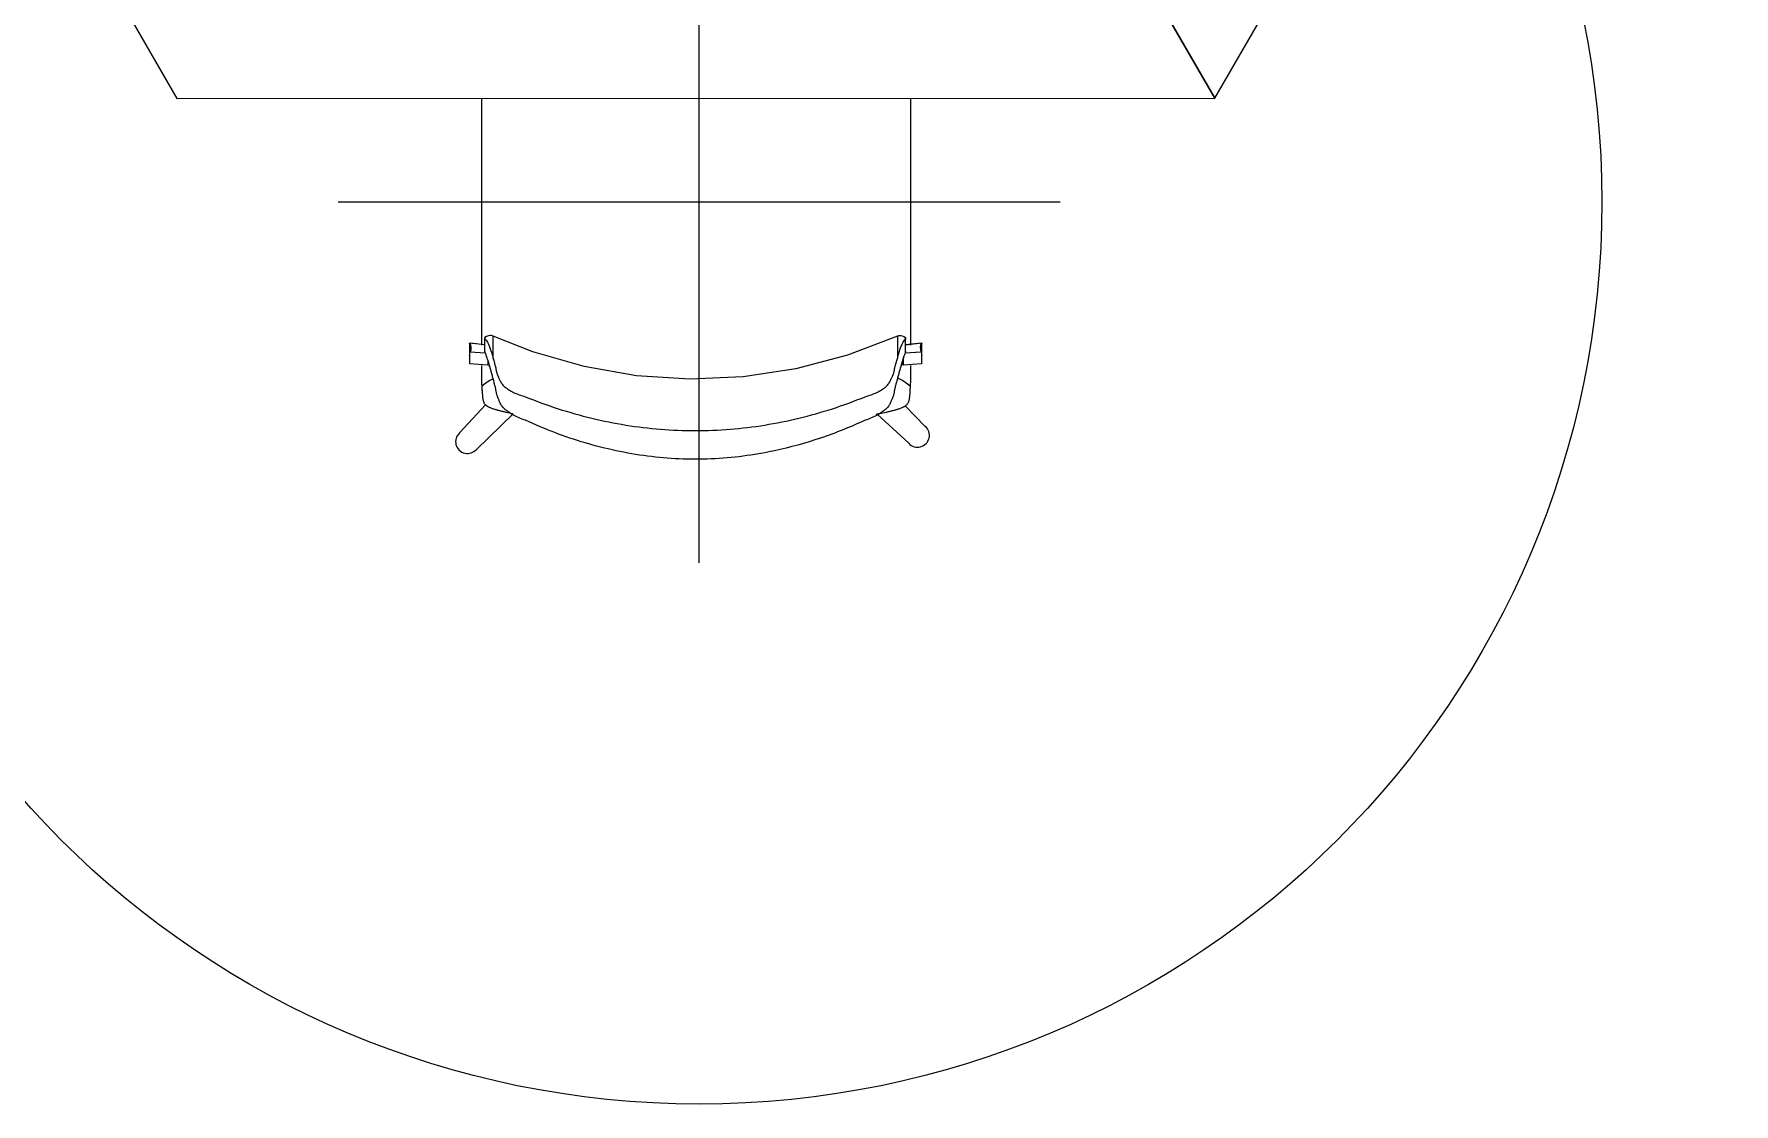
# Model space of a CAD drawing. Header units: millimetres. Extents: x 155920 to 295199, y -4084 to 97293.
# Drawn here: x 176465 to 178348, y 15802 to 16988 of the extents above; entities that cross this region are included whole.
import ezdxf

# ---------------------------------------------------------------- set-up
doc = ezdxf.new("R2010")
doc.units = ezdxf.units.MM
doc.header["$MEASUREMENT"] = 0
doc.layers.add('I-FURN', color=8, linetype='CONTINUOUS', lineweight=9)
doc.layers.add('Social Distancing', color=7, linetype='CONTINUOUS')

msp = doc.modelspace()

# ---------------------------------------------------------------- linework, layer by layer
at = {"layer": 'I-FURN'}
for p, q in [((176048.2, 17912.3), (176623.2, 16916.3)), ((177773.2, 16916.4), (178348.2, 17912.3)), ((177773.2, 16916.4), (177370.9, 17613.2)), ((177370.9, 17613.2), (177773.2, 16916.4)), ((176623.2, 16916.3), (177773.2, 16916.4)), ((176966.2, 16652.5), (176964.4, 16651.3)), ((176964.4, 16635.6), (176964.4, 16649.3)), ((176968.3, 16653.3), (176966.2, 16652.5)), ((176969.8, 16653.5), (176968.3, 16653.3)), ((176971.7, 16653.4), (176969.8, 16653.5)), ((176973.5, 16652.9), (176971.7, 16653.4)), ((177017.5, 16635.4), (176973.5, 16652.9)), ((177421.3, 16652.9), (177366.2, 16631.6)), ((177421.3, 16652.9), (177423.1, 16653.4)), ((177423.1, 16653.4), (177425, 16653.5)), ((177425, 16653.5), (177426.5, 16653.3)), ((177426.5, 16653.3), (177428.6, 16652.5)), ((177428.6, 16652.5), (177430.4, 16651.3)), ((177430.4, 16635.6), (177430.4, 16649.3)), ((176964.4, 16643), (176947.2, 16645.1)), ((176947.2, 16645.1), (176947.2, 16631.8)), ((176947.6, 16635.4), (176964.9, 16634.2)), ((176947.6, 16622), (176947.6, 16635.4)), ((176964.4, 16643.1), (176948.2, 16645.1)), ((177074.3, 16619), (177017.5, 16635.4)), ((177366.2, 16631.6), (177309, 16616.4)), ((177429.9, 16634.2), (177447.3, 16635.4)), ((177429.9, 16634.1), (177448.2, 16635.3)), ((177447.6, 16645.1), (177430.4, 16643)), ((177448.3, 16645), (177430.4, 16642.9)), ((177448.2, 16635.3), (177448.2, 16622)), ((177448.5, 16631.7), (177448.5, 16645.1)), ((176967.5, 16620.7), (176947.6, 16622)), ((176967.5, 16626.6), (176967.5, 16620.7)), ((176968.4, 16623.7), (176968.4, 16620.7)), ((177132.5, 16608.8), (177074.3, 16619)), ((177309, 16616.4), (177250.6, 16607.5)), ((177427.4, 16620.7), (177427.4, 16626.6)), ((177428.3, 16620.7), (177428.3, 16629.5)), ((177448.2, 16622), (177428.3, 16620.7)), ((177191.5, 16605), (177132.5, 16608.8)), ((177250.6, 16607.5), (177191.5, 16605)), ((176965.3, 16577.1), (176936.3, 16545.6)), ((177452.2, 16552.8), (177430.1, 16575.5)), ((176955, 16527.3), (176995.6, 16566.8)), ((177398.9, 16566.3), (177434, 16534))]:
    msp.add_line(p, q, dxfattribs=at)
for centre, start, end in [((176945, 16535.8), 131.9662, 319.5824), ((177443.7, 16542.8), 221.9896, 49.6059)]:
    msp.add_arc(centre, 13.1, start, end, dxfattribs=at)
for centre, start_param, end_param in [((176930.8, 16639.7), 6.026179, 6.605675), ((176930.8, 16626.4), 0.238848, 0.322489), ((176931.7, 16639.7), 6.026179, 6.605675), ((177464.1, 16639.7), 2.819103, 3.398599), ((177465, 16639.7), 2.819103, 3.398599), ((177465, 16626.3), 2.819103, 2.869931)]:
    msp.add_ellipse(centre, major_axis=(17.4, 0), ratio=0.978487, start_param=start_param, end_param=end_param, dxfattribs=at)
for points, knots in [([(176961, 16642.7), (176961, 16643.4), (176961, 16646.7), (176961, 16652.5), (176961, 16660.4), (176961, 16668.1), (176961, 16678.2), (176961, 16690.5), (176961, 16702.8), (176961, 16712.7), (176961, 16720.3), (176961, 16727.9), (176961, 16737.9), (176961, 16750.4), (176961, 16765.3), (176961, 16780.4), (176961, 16795.6), (176961, 16810.5), (176961, 16823), (176961, 16833.1), (176961, 16840.8), (176961, 16848.4), (176961, 16858.4), (176961, 16870.9), (176961, 16883.4), (176961, 16893.4), (176961, 16901.1), (176961, 16908.7), (176961, 16913.8), (176961, 16916.5), (176961, 16916.7)], [-0.8977274, -0.8977274, -0.8977274, -0.8977274, -0.8928571, -0.875, -0.8571429, -0.8392857, -0.8214286, -0.7857143, -0.75, -0.7321429, -0.7142857, -0.6964286, -0.6785714, -0.6428571, -0.6071429, -0.5714286, -0.5357143, -0.5, -0.4642857, -0.4464286, -0.4285714, -0.4107143, -0.3928571, -0.3571429, -0.3214286, -0.3035714, -0.2857143, -0.2678571, -0.25, -0.2488464, -0.2488464, -0.2488464, -0.2488464]), ([(177435.7, 16916.7), (177435.7, 16916.6), (177435.7, 16911.5), (177435.7, 16901.2), (177435.7, 16885.9), (177435.7, 16870.7), (177435.7, 16858.2), (177435.7, 16848.1), (177435.7, 16840.4), (177435.7, 16832.8), (177435.7, 16822.8), (177435.7, 16810.4), (177435.7, 16798.1), (177435.7, 16788.1), (177435.7, 16780.5), (177435.7, 16773), (177435.7, 16763), (177435.7, 16750.5), (177435.7, 16738.1), (177435.7, 16728), (177435.7, 16720.3), (177435.7, 16712.6), (177435.7, 16702.6), (177435.7, 16690.1), (177435.7, 16675), (177435.7, 16659.6), (177435.7, 16648.8), (177435.7, 16643.2), (177435.7, 16642.8)], [-0.7507659, -0.7507659, -0.7507659, -0.7507659, -0.75, -0.7142857, -0.6785714, -0.6428571, -0.6071429, -0.5892857, -0.5714286, -0.5535714, -0.5357143, -0.5, -0.4642857, -0.4464286, -0.4285714, -0.4107143, -0.3928571, -0.3571429, -0.3214286, -0.3035714, -0.2857143, -0.2678571, -0.25, -0.2142857, -0.1785714, -0.1428571, -0.1071429, -0.103964, -0.103964, -0.103964, -0.103964]), ([(176964.4, 16649.6), (176964.4, 16650), (176964.4, 16650.8), (176964.4, 16651.4), (176964.4, 16651.3), (176964.4, 16650.6), (176964.4, 16649.8), (176964.4, 16649.3)], [0.4171888, 0.4171888, 0.4171888, 0.4171888, 0.5, 0.625, 0.75, 0.875, 1, 1, 1, 1]), ([(176973.5, 16628), (176973.5, 16631), (176973.5, 16636.3), (176973.5, 16642.7), (176973.5, 16647.5), (176973.5, 16650.1), (176973.5, 16651.5), (176973.5, 16652), (176973.5, 16652.2)], [0, 0, 0, 0, 0.1111111, 0.2222222, 0.3333333, 0.4444444, 0.5, 0.5555556, 0.5555556, 0.5555556, 0.5555556]), ([(177421.3, 16652.2), (177421.3, 16652), (177421.3, 16651.3), (177421.3, 16649.3), (177421.3, 16645.4), (177421.3, 16638.2), (177421.3, 16631.7), (177421.3, 16628)], [0.4444444, 0.4444444, 0.4444444, 0.4444444, 0.5138889, 0.5833333, 0.7222222, 0.8611111, 1, 1, 1, 1]), ([(177430.4, 16649.3), (177430.4, 16649.8), (177430.4, 16650.6), (177430.4, 16651.3), (177430.4, 16651.4), (177430.4, 16650.8), (177430.4, 16650), (177430.4, 16649.6)], [0, 0, 0, 0, 0.125, 0.25, 0.375, 0.5, 0.5837817, 0.5837817, 0.5837817, 0.5837817]), ([(177009.3, 16559.5), (177006.8, 16560.4), (177002, 16562.3), (176996.9, 16564.7), (176993.3, 16566.8), (176990.8, 16568.4), (176989, 16569.7), (176987.8, 16570.7), (176987.1, 16571.2), (176986.6, 16571.6), (176986.2, 16572), (176985.6, 16572.6), (176984.6, 16573.6), (176983.5, 16575), (176982.3, 16576.7), (176981.4, 16578.4), (176980.6, 16580.1), (176980, 16581.8), (176979.5, 16583.1), (176979.1, 16584), (176978.9, 16584.5), (176978.7, 16584.9), (176978.6, 16585.3), (176978.4, 16585.8), (176978.1, 16586.6), (176977.7, 16587.8), (176977.4, 16589.2), (176977, 16590.9), (176976.7, 16592.6), (176976.4, 16594.3), (176976.1, 16595.6), (176975.8, 16596.9), (176975.3, 16598.6), (176974.6, 16601.5), (176973.5, 16605.5), (176972.3, 16610), (176971.2, 16614.3), (176970, 16618.3), (176969, 16622.1), (176967.9, 16625.5), (176967.2, 16627.5), (176966.9, 16628.5)], [0, 0, 0, 0, 0.035714, 0.071429, 0.089286, 0.107143, 0.125, 0.133929, 0.138393, 0.142857, 0.147321, 0.151786, 0.160714, 0.178571, 0.196429, 0.214286, 0.232143, 0.25, 0.267857, 0.276786, 0.28125, 0.285714, 0.290179, 0.294643, 0.303571, 0.321429, 0.339286, 0.357143, 0.392857, 0.410714, 0.428571, 0.446429, 0.464286, 0.5, 0.571429, 0.642857, 0.714286, 0.785714, 0.857143, 0.928571, 1, 1, 1, 1]), ([(176973.5, 16628), (176974, 16626.4), (176974.6, 16624), (176975.4, 16621.2), (176975.8, 16619.6), (176976.2, 16618.4), (176976.4, 16617.3), (176976.7, 16615.8), (176976.9, 16614.3), (176977.2, 16612.9), (176977.6, 16611.7), (176977.9, 16610.7), (176978.2, 16609.9), (176978.4, 16609.4), (176978.6, 16609.1), (176978.7, 16608.7), (176979, 16608.3), (176979.3, 16607.4), (176979.9, 16606.1), (176980.6, 16604.5), (176981.4, 16602.8), (176982.4, 16601.1), (176983.6, 16599.4), (176984.8, 16598), (176985.7, 16597), (176986.3, 16596.5), (176986.8, 16596.1), (176987.3, 16595.7), (176988, 16595.2), (176989.2, 16594.4), (176991, 16593.1), (176993.5, 16591.7), (176997.1, 16589.9), (177002.1, 16587.8), (177006.8, 16586.3), (177009.3, 16585.6)], [0, 0, 0, 0, 0.125, 0.1875, 0.21875, 0.25, 0.28125, 0.3125, 0.375, 0.40625, 0.4375, 0.46875, 0.484375, 0.492188, 0.5, 0.507812, 0.515625, 0.53125, 0.5625, 0.59375, 0.625, 0.65625, 0.6875, 0.71875, 0.734375, 0.742188, 0.75, 0.757812, 0.765625, 0.78125, 0.8125, 0.84375, 0.875, 0.9375, 1, 1, 1, 1]), ([(177428, 16628.5), (177427.3, 16626.6), (177426.3, 16623.4), (177424.8, 16618.3), (177423.7, 16614.3), (177422.5, 16610), (177421.3, 16605.5), (177420.3, 16601.5), (177419.4, 16598.1), (177418.8, 16596), (177418.4, 16594.3), (177418.1, 16592.6), (177417.8, 16590.9), (177417.5, 16589.2), (177417.2, 16587.8), (177416.8, 16586.6), (177416.5, 16585.8), (177416.3, 16585.3), (177416.1, 16584.9), (177415.9, 16584.5), (177415.7, 16584), (177415.4, 16583.1), (177414.9, 16581.8), (177414.2, 16580.1), (177413.4, 16578.4), (177412.5, 16576.7), (177411.4, 16575), (177410.2, 16573.6), (177409.3, 16572.6), (177408.7, 16572), (177408.2, 16571.6), (177407.7, 16571.2), (177407.1, 16570.7), (177405.9, 16569.7), (177404, 16568.4), (177401.5, 16566.8), (177397.9, 16564.7), (177392.8, 16562.3), (177388.1, 16560.4), (177385.6, 16559.5)], [0, 0, 0, 0, 0.142857, 0.214286, 0.285714, 0.357143, 0.428571, 0.5, 0.535714, 0.571429, 0.589286, 0.607143, 0.642857, 0.660714, 0.678571, 0.696429, 0.705357, 0.709821, 0.714286, 0.71875, 0.723214, 0.732143, 0.75, 0.767857, 0.785714, 0.803571, 0.821429, 0.839286, 0.848214, 0.852679, 0.857143, 0.861607, 0.866071, 0.875, 0.892857, 0.910714, 0.928571, 0.964286, 1, 1, 1, 1]), ([(177385.6, 16585.6), (177388, 16586.3), (177392.7, 16587.8), (177397.7, 16589.9), (177401.3, 16591.7), (177403.8, 16593.1), (177405.7, 16594.4), (177406.9, 16595.2), (177407.5, 16595.7), (177408, 16596.1), (177408.5, 16596.5), (177409.1, 16597), (177410.1, 16598), (177411.3, 16599.4), (177412.4, 16601.1), (177413.4, 16602.8), (177414.2, 16604.5), (177414.9, 16606.1), (177415.5, 16607.4), (177415.9, 16608.3), (177416.1, 16608.7), (177416.3, 16609.1), (177416.4, 16609.4), (177416.6, 16609.9), (177416.9, 16610.7), (177417.3, 16611.7), (177417.6, 16612.9), (177417.9, 16614.3), (177418.1, 16615.8), (177418.4, 16617.3), (177418.7, 16618.4), (177419, 16619.6), (177419.4, 16621.2), (177420.2, 16624), (177420.9, 16626.4), (177421.3, 16628)], [0, 0, 0, 0, 0.0625, 0.125, 0.15625, 0.1875, 0.21875, 0.234375, 0.242188, 0.25, 0.257812, 0.265625, 0.28125, 0.3125, 0.34375, 0.375, 0.40625, 0.4375, 0.46875, 0.484375, 0.492188, 0.5, 0.507812, 0.515625, 0.53125, 0.5625, 0.59375, 0.625, 0.6875, 0.71875, 0.75, 0.78125, 0.8125, 0.875, 1, 1, 1, 1]), ([(176973.9, 16605.6), (176973.5, 16605.5), (176971.2, 16604.3), (176966.9, 16601.7), (176963.1, 16598.9), (176961.2, 16597.3)], [0.93933321, 0.93933321, 0.93933321, 0.93933321, 0.94444444, 0.97222222, 1, 1, 1, 1]), ([(176995.3, 16566.7), (176992.9, 16567.2), (176989.2, 16568), (176984.8, 16569), (176982.3, 16569.6), (176980.5, 16570.1), (176978.8, 16570.5), (176977.2, 16571), (176975.6, 16571.4), (176973.9, 16572), (176972.1, 16572.6), (176970.4, 16573.2), (176969.1, 16573.8), (176968.1, 16574.3), (176967.5, 16574.7), (176966.8, 16575.1), (176965.9, 16575.8), (176964.9, 16576.7), (176964, 16577.9), (176963.4, 16579.1), (176963, 16580.3), (176962.6, 16581.7), (176962.4, 16582.9), (176962.3, 16583.7), (176962.2, 16584.2), (176962.2, 16584.6), (176962.1, 16585), (176962.1, 16585.5), (176962, 16586.4), (176961.9, 16587.7), (176961.8, 16588.9), (176961.7, 16589.9), (176961.6, 16590.7), (176961.6, 16591.5), (176961.5, 16592.6), (176961.4, 16594.6), (176961.3, 16596.2), (176961.2, 16597.3)], [0, 0, 0, 0, 0.125, 0.1875, 0.21875, 0.25, 0.28125, 0.3125, 0.34375, 0.375, 0.40625, 0.4375, 0.46875, 0.484375, 0.5, 0.515625, 0.53125, 0.5625, 0.59375, 0.625, 0.65625, 0.6875, 0.71875, 0.734375, 0.742188, 0.75, 0.757812, 0.765625, 0.78125, 0.8125, 0.84375, 0.859375, 0.875, 0.890625, 0.90625, 0.9375, 1, 1, 1, 1]), ([(177435.5, 16597.3), (177435.4, 16596.2), (177435.3, 16594.6), (177435.2, 16592.6), (177435.2, 16591.5), (177435.1, 16590.7), (177435, 16589.9), (177435, 16588.9), (177434.9, 16587.7), (177434.8, 16586.4), (177434.7, 16585.5), (177434.6, 16585), (177434.6, 16584.6), (177434.5, 16584.2), (177434.4, 16583.7), (177434.3, 16582.9), (177434.1, 16581.7), (177433.8, 16580.3), (177433.3, 16579.1), (177432.7, 16577.9), (177431.8, 16576.7), (177430.8, 16575.8), (177430, 16575.1), (177429.3, 16574.7), (177428.6, 16574.3), (177427.6, 16573.8), (177426.3, 16573.2), (177424.6, 16572.6), (177422.8, 16572), (177421.1, 16571.4), (177419.5, 16571), (177418, 16570.5), (177416.3, 16570.1), (177414.4, 16569.6), (177412, 16569), (177407.6, 16568), (177403.8, 16567.2), (177401.5, 16566.7)], [0, 0, 0, 0, 0.0625, 0.09375, 0.109375, 0.125, 0.140625, 0.15625, 0.1875, 0.21875, 0.234375, 0.242188, 0.25, 0.257812, 0.265625, 0.28125, 0.3125, 0.34375, 0.375, 0.40625, 0.4375, 0.46875, 0.484375, 0.5, 0.515625, 0.53125, 0.5625, 0.59375, 0.625, 0.65625, 0.6875, 0.71875, 0.75, 0.78125, 0.8125, 0.875, 1, 1, 1, 1]), ([(177435.5, 16597.3), (177433.6, 16598.9), (177429.8, 16601.7), (177425.1, 16604.6), (177422.3, 16605.9), (177421.5, 16606.3)], [0, 0, 0, 0, 0.02777778, 0.05555556, 0.06696683, 0.06696683, 0.06696683, 0.06696683]), ([(177009.3, 16585.6), (177021.2, 16580.7), (177045.4, 16571.9), (177095, 16557.9), (177158.7, 16547.5), (177236.2, 16547.5), (177299.9, 16557.9), (177349.5, 16571.9), (177373.6, 16580.7), (177385.6, 16585.6)], [-1, -1, -1, -1, -0.9, -0.8, -0.6, -0.4, -0.2, -0.1, 0, 0, 0, 0]), ([(177385.6, 16559.5), (177369.5, 16552.1), (177336.6, 16538.9), (177279.7, 16523.1), (177215.2, 16514.6), (177144.2, 16517.8), (177086.4, 16530.3), (177041.7, 16545.4), (177020, 16554.5), (177009.3, 16559.5)], [-1, -1, -1, -1, -0.863636, -0.727273, -0.545455, -0.363636, -0.181818, -0.090909, 0, 0, 0, 0])]:
    msp.add_open_spline(points, degree=3, knots=knots, dxfattribs=at)
for points in [[(176964.4, 16649.3), (176964.9, 16649.1), (176965.8, 16648.4), (176967.3, 16646.2), (176968.7, 16643), (176970.3, 16638.8), (176971.9, 16633.8), (176973, 16630), (176973.5, 16628)], [(177421.3, 16628), (177421.8, 16630), (177422.9, 16633.8), (177424.6, 16638.8), (177426.1, 16643), (177427.6, 16646.2), (177429.1, 16648.4), (177430, 16649.1), (177430.4, 16649.3)], [(176966.9, 16628.5), (176966.4, 16629.8), (176965.6, 16632.3), (176964.8, 16634.5), (176964.4, 16635.6)], [(177430.4, 16635.6), (177430, 16634.5), (177429.2, 16632.3), (177428.4, 16629.8), (177428, 16628.5)], [(176961, 16601.1), (176961, 16607.3), (176961, 16613.6), (176961, 16620.1)], [(176968.6, 16619.9), (176969, 16619.6), (176969.4, 16619.4), (176969.8, 16619.1)], [(177425.1, 16619.1), (177425.5, 16619.4), (177425.9, 16619.6), (177426.2, 16619.9)], [(177435.7, 16620.1), (177435.7, 16613.6), (177435.7, 16607.3), (177435.7, 16601.1)], [(176961.2, 16597.3), (176961.2, 16597.9), (176961.1, 16599.2), (176961.1, 16600.5), (176961, 16601.1)], [(177435.7, 16601.1), (177435.7, 16600.5), (177435.6, 16599.2), (177435.5, 16597.9), (177435.5, 16597.3)], [(177397.8, 16566), (177399, 16566.2), (177400.2, 16566.5), (177401.5, 16566.7)], [(177401.5, 16566.7), (177400.3, 16566.5), (177399.1, 16566.3), (177397.9, 16566)]]:
    msp.add_open_spline(points, degree=3, dxfattribs=at)
at = {"layer": 'Social Distancing'}
for p, q in [((177201.8, 16401.6), (177201.8, 17201.6)), ((176801.8, 16801.6), (177601.8, 16801.6))]:
    msp.add_line(p, q, dxfattribs=at)
msp.add_circle((177201.8, 16801.6), 1000, dxfattribs=at)

doc.saveas('drawing.dxf')
